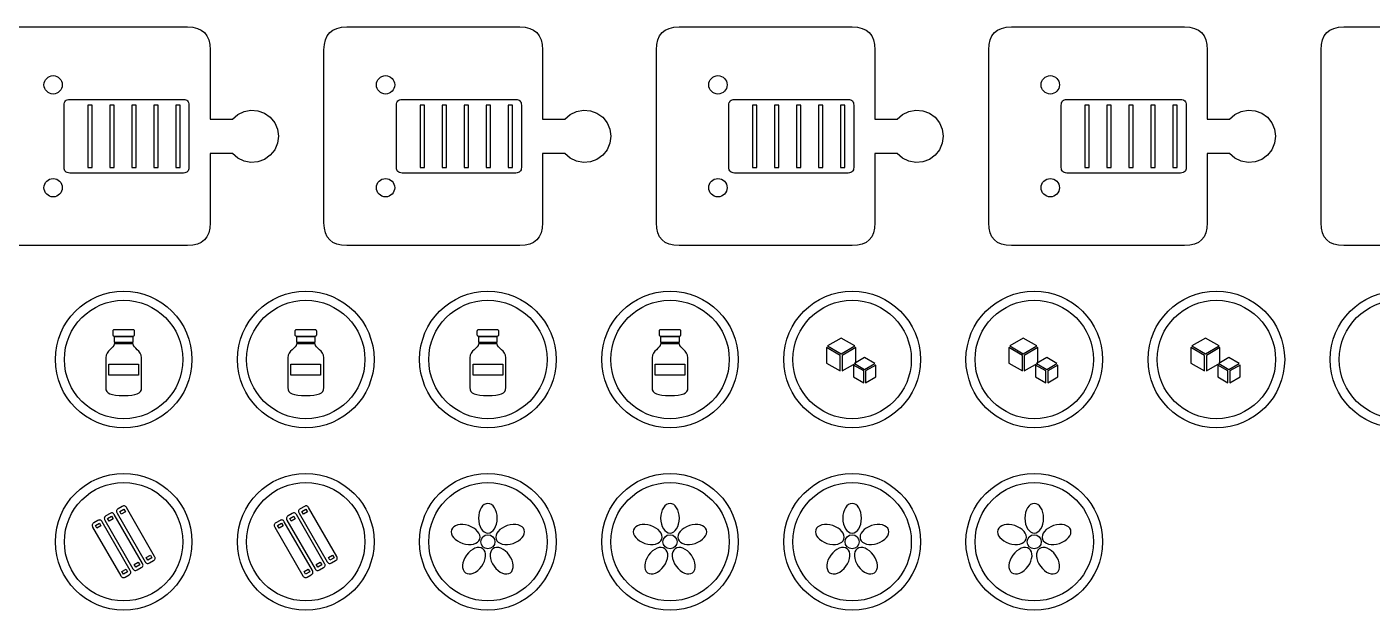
# Model space of a CAD drawing. Extents: x 4 to 296, y 4 to 585.
# Drawn here: x 65.5 to 183.7, y 447.1 to 498.3 of the extents above; entities that cross this region are included whole.
import ezdxf

# ---------------------------------------------------------------- set-up
doc = ezdxf.new("R2010")
doc.units = 0
doc.layers.add('CUT', color=1, linetype='CONTINUOUS')
doc.layers.add('RASTER', color=7, linetype='CONTINUOUS')

msp = doc.modelspace()

# ---------------------------------------------------------------- linework, layer by layer
at = {"layer": 'CUT'}
for points in [[(64.4, 498.3), (79.6, 498.3), (80.069, 498.269), (80.475, 498.175), (80.819, 498.019), (81.1, 497.8), (81.319, 497.519), (81.475, 497.175), (81.569, 496.769), (81.6, 496.3), (81.6, 490.2), (83.556, 490.2), (84.02, 490.611), (84.576, 490.883), (85.185, 490.997), (85.802, 490.944), (86.383, 490.729), (86.885, 490.366), (87.272, 489.883), (87.517, 489.314), (87.6, 488.7), (87.517, 488.086), (87.272, 487.517), (86.885, 487.034), (86.383, 486.671), (85.802, 486.456), (85.185, 486.403), (84.576, 486.517), (84.02, 486.789), (83.556, 487.2), (81.6, 487.2), (81.6, 481.1), (81.569, 480.631), (81.475, 480.225), (81.319, 479.881), (81.1, 479.6), (80.819, 479.381), (80.475, 479.225), (80.069, 479.131), (79.6, 479.1), (64.4, 479.1)], [(196.4, 479.1), (181.2, 479.1), (180.731, 479.131), (180.325, 479.225), (179.981, 479.381), (179.7, 479.6), (179.481, 479.881), (179.325, 480.225), (179.231, 480.631), (179.2, 481.1), (179.2, 496.3), (179.231, 496.769), (179.325, 497.175), (179.481, 497.519), (179.7, 497.8), (179.981, 498.019), (180.325, 498.175), (180.731, 498.269), (181.2, 498.3), (196.4, 498.3)]]:
    msp.add_lwpolyline(points, dxfattribs=at)
for points in [[(91.6, 496.3), (91.631, 496.769), (91.725, 497.175), (91.881, 497.519), (92.1, 497.8), (92.381, 498.019), (92.725, 498.175), (93.131, 498.269), (93.6, 498.3), (108.8, 498.3), (109.269, 498.269), (109.675, 498.175), (110.019, 498.019), (110.3, 497.8), (110.519, 497.519), (110.675, 497.175), (110.769, 496.769), (110.8, 496.3), (110.8, 490.2), (112.756, 490.2), (113.22, 490.611), (113.776, 490.883), (114.385, 490.997), (115.002, 490.944), (115.583, 490.729), (116.085, 490.366), (116.472, 489.883), (116.717, 489.314), (116.8, 488.7), (116.717, 488.086), (116.472, 487.517), (116.085, 487.034), (115.583, 486.671), (115.002, 486.456), (114.385, 486.403), (113.776, 486.517), (113.22, 486.789), (112.756, 487.2), (110.8, 487.2), (110.8, 481.1), (110.769, 480.631), (110.675, 480.225), (110.519, 479.881), (110.3, 479.6), (110.019, 479.381), (109.675, 479.225), (109.269, 479.131), (108.8, 479.1), (93.6, 479.1), (93.131, 479.131), (92.725, 479.225), (92.381, 479.381), (92.1, 479.6), (91.881, 479.881), (91.725, 480.225), (91.631, 480.631), (91.6, 481.1)], [(120.8, 496.3), (120.831, 496.769), (120.925, 497.175), (121.081, 497.519), (121.3, 497.8), (121.581, 498.019), (121.925, 498.175), (122.331, 498.269), (122.8, 498.3), (138, 498.3), (138.469, 498.269), (138.875, 498.175), (139.219, 498.019), (139.5, 497.8), (139.719, 497.519), (139.875, 497.175), (139.969, 496.769), (140, 496.3), (140, 490.2), (141.956, 490.2), (142.42, 490.611), (142.976, 490.883), (143.585, 490.997), (144.202, 490.944), (144.783, 490.729), (145.285, 490.366), (145.672, 489.883), (145.917, 489.314), (146, 488.7), (145.917, 488.086), (145.672, 487.517), (145.285, 487.034), (144.783, 486.671), (144.202, 486.456), (143.585, 486.403), (142.976, 486.517), (142.42, 486.789), (141.956, 487.2), (140, 487.2), (140, 481.1), (139.969, 480.631), (139.875, 480.225), (139.719, 479.881), (139.5, 479.6), (139.219, 479.381), (138.875, 479.225), (138.469, 479.131), (138, 479.1), (122.8, 479.1), (122.331, 479.131), (121.925, 479.225), (121.581, 479.381), (121.3, 479.6), (121.081, 479.881), (120.925, 480.225), (120.831, 480.631), (120.8, 481.1)], [(150, 496.3), (150.031, 496.769), (150.125, 497.175), (150.281, 497.519), (150.5, 497.8), (150.781, 498.019), (151.125, 498.175), (151.531, 498.269), (152, 498.3), (167.2, 498.3), (167.669, 498.269), (168.075, 498.175), (168.419, 498.019), (168.7, 497.8), (168.919, 497.519), (169.075, 497.175), (169.169, 496.769), (169.2, 496.3), (169.2, 490.2), (171.156, 490.2), (171.62, 490.611), (172.176, 490.883), (172.785, 490.997), (173.402, 490.944), (173.983, 490.729), (174.485, 490.366), (174.872, 489.883), (175.117, 489.314), (175.2, 488.7), (175.117, 488.086), (174.872, 487.517), (174.485, 487.034), (173.983, 486.671), (173.402, 486.456), (172.785, 486.403), (172.176, 486.517), (171.62, 486.789), (171.156, 487.2), (169.2, 487.2), (169.2, 481.1), (169.169, 480.631), (169.075, 480.225), (168.919, 479.881), (168.7, 479.6), (168.419, 479.381), (168.075, 479.225), (167.669, 479.131), (167.2, 479.1), (152, 479.1), (151.531, 479.131), (151.125, 479.225), (150.781, 479.381), (150.5, 479.6), (150.281, 479.881), (150.125, 480.225), (150.031, 480.631), (150, 481.1)]]:
    msp.add_lwpolyline(points, close=True, dxfattribs=at)
for centre in [(74, 469.1), (90, 469.1), (106, 469.1), (122, 469.1), (138, 469.1), (154, 469.1), (170, 469.1), (186, 469.1), (74, 453.1), (90, 453.1), (106, 453.1), (122, 453.1), (138, 453.1), (154, 453.1)]:
    msp.add_circle(centre, 6, dxfattribs=at)
at = {"layer": 'RASTER'}
for points in [[(68.774, 491.442), (68.782, 491.555), (68.805, 491.653), (68.842, 491.737), (68.895, 491.805), (68.963, 491.858), (69.047, 491.895), (69.145, 491.918), (69.258, 491.926), (79.258, 491.926), (79.371, 491.918), (79.469, 491.895), (79.552, 491.858), (79.62, 491.805), (79.673, 491.737), (79.711, 491.653), (79.734, 491.555), (79.741, 491.442), (79.741, 485.958), (79.734, 485.845), (79.711, 485.747), (79.673, 485.663), (79.62, 485.595), (79.552, 485.542), (79.469, 485.505), (79.371, 485.482), (79.258, 485.474), (69.258, 485.474), (69.145, 485.482), (69.047, 485.505), (68.963, 485.542), (68.895, 485.595), (68.842, 485.663), (68.805, 485.747), (68.782, 485.845), (68.774, 485.958)], [(97.974, 491.442), (97.982, 491.555), (98.005, 491.653), (98.042, 491.737), (98.095, 491.805), (98.163, 491.858), (98.247, 491.895), (98.345, 491.918), (98.458, 491.926), (108.458, 491.926), (108.571, 491.918), (108.669, 491.895), (108.752, 491.858), (108.82, 491.805), (108.873, 491.737), (108.911, 491.653), (108.934, 491.555), (108.941, 491.442), (108.941, 485.958), (108.934, 485.845), (108.911, 485.747), (108.873, 485.663), (108.82, 485.595), (108.752, 485.542), (108.669, 485.505), (108.571, 485.482), (108.458, 485.474), (98.458, 485.474), (98.345, 485.482), (98.247, 485.505), (98.163, 485.542), (98.095, 485.595), (98.042, 485.663), (98.005, 485.747), (97.982, 485.845), (97.974, 485.958)], [(127.174, 491.442), (127.182, 491.555), (127.205, 491.653), (127.242, 491.737), (127.295, 491.805), (127.363, 491.858), (127.447, 491.895), (127.545, 491.918), (127.658, 491.926), (137.658, 491.926), (137.771, 491.918), (137.869, 491.895), (137.952, 491.858), (138.02, 491.805), (138.073, 491.737), (138.111, 491.653), (138.134, 491.555), (138.141, 491.442), (138.141, 485.958), (138.134, 485.845), (138.111, 485.747), (138.073, 485.663), (138.02, 485.595), (137.952, 485.542), (137.869, 485.505), (137.771, 485.482), (137.658, 485.474), (127.658, 485.474), (127.545, 485.482), (127.447, 485.505), (127.363, 485.542), (127.295, 485.595), (127.242, 485.663), (127.205, 485.747), (127.182, 485.845), (127.174, 485.958)], [(156.374, 491.442), (156.382, 491.555), (156.405, 491.653), (156.442, 491.737), (156.495, 491.805), (156.563, 491.858), (156.647, 491.895), (156.745, 491.918), (156.858, 491.926), (166.858, 491.926), (166.971, 491.918), (167.069, 491.895), (167.152, 491.858), (167.22, 491.805), (167.273, 491.737), (167.311, 491.653), (167.334, 491.555), (167.341, 491.442), (167.341, 485.958), (167.334, 485.845), (167.311, 485.747), (167.273, 485.663), (167.22, 485.595), (167.152, 485.542), (167.069, 485.505), (166.971, 485.482), (166.858, 485.474), (156.858, 485.474), (156.745, 485.482), (156.647, 485.505), (156.563, 485.542), (156.495, 485.595), (156.442, 485.663), (156.405, 485.747), (156.382, 485.845), (156.374, 485.958)], [(70.839, 491.442), (70.839, 485.958), (71.226, 485.958), (71.226, 491.442), (70.839, 491.442)], [(72.774, 491.442), (72.774, 485.958), (73.161, 485.958), (73.161, 491.442), (72.774, 491.442)], [(74.71, 491.442), (74.71, 485.958), (75.097, 485.958), (75.097, 491.442), (74.71, 491.442)], [(76.645, 491.442), (76.645, 485.958), (77.032, 485.958), (77.032, 491.442), (76.645, 491.442)], [(78.58, 491.442), (78.58, 485.958), (78.967, 485.958), (78.967, 491.442), (78.58, 491.442)], [(100.039, 491.442), (100.039, 485.958), (100.426, 485.958), (100.426, 491.442), (100.039, 491.442)], [(101.974, 491.442), (101.974, 485.958), (102.361, 485.958), (102.361, 491.442), (101.974, 491.442)], [(103.91, 491.442), (103.91, 485.958), (104.297, 485.958), (104.297, 491.442), (103.91, 491.442)], [(105.845, 491.442), (105.845, 485.958), (106.232, 485.958), (106.232, 491.442), (105.845, 491.442)], [(107.78, 491.442), (107.78, 485.958), (108.167, 485.958), (108.167, 491.442), (107.78, 491.442)], [(129.239, 491.442), (129.239, 485.958), (129.626, 485.958), (129.626, 491.442), (129.239, 491.442)], [(131.174, 491.442), (131.174, 485.958), (131.561, 485.958), (131.561, 491.442), (131.174, 491.442)], [(133.11, 491.442), (133.11, 485.958), (133.497, 485.958), (133.497, 491.442), (133.11, 491.442)], [(135.045, 491.442), (135.045, 485.958), (135.432, 485.958), (135.432, 491.442), (135.045, 491.442)], [(136.98, 491.442), (136.98, 485.958), (137.367, 485.958), (137.367, 491.442), (136.98, 491.442)], [(158.439, 491.442), (158.439, 485.958), (158.826, 485.958), (158.826, 491.442), (158.439, 491.442)], [(160.374, 491.442), (160.374, 485.958), (160.761, 485.958), (160.761, 491.442), (160.374, 491.442)], [(162.31, 491.442), (162.31, 485.958), (162.697, 485.958), (162.697, 491.442), (162.31, 491.442)], [(164.245, 491.442), (164.245, 485.958), (164.632, 485.958), (164.632, 491.442), (164.245, 491.442)], [(166.18, 491.442), (166.18, 485.958), (166.567, 485.958), (166.567, 491.442), (166.18, 491.442)], [(73.039, 471.571), (73.039, 471.296), (73.041, 471.264), (73.048, 471.236), (73.058, 471.213), (73.073, 471.194), (73.093, 471.179), (73.116, 471.168), (73.144, 471.161), (73.176, 471.159), (74.824, 471.159), (74.856, 471.161), (74.884, 471.168), (74.907, 471.179), (74.927, 471.194), (74.942, 471.213), (74.952, 471.236), (74.959, 471.264), (74.961, 471.296), (74.961, 471.571), (74.959, 471.603), (74.952, 471.631), (74.942, 471.655), (74.927, 471.674), (74.907, 471.689), (74.884, 471.7), (74.856, 471.706), (74.824, 471.708), (73.176, 471.708), (73.144, 471.706), (73.116, 471.7), (73.093, 471.689), (73.073, 471.674), (73.058, 471.655), (73.048, 471.631), (73.041, 471.603), (73.039, 471.571)], [(89.039, 471.571), (89.039, 471.296), (89.041, 471.264), (89.048, 471.236), (89.058, 471.213), (89.073, 471.194), (89.093, 471.179), (89.116, 471.168), (89.144, 471.161), (89.176, 471.159), (90.824, 471.159), (90.856, 471.161), (90.884, 471.168), (90.907, 471.179), (90.927, 471.194), (90.942, 471.213), (90.952, 471.236), (90.959, 471.264), (90.961, 471.296), (90.961, 471.571), (90.959, 471.603), (90.952, 471.631), (90.942, 471.655), (90.927, 471.674), (90.907, 471.689), (90.884, 471.7), (90.856, 471.706), (90.824, 471.708), (89.176, 471.708), (89.144, 471.706), (89.116, 471.7), (89.093, 471.689), (89.073, 471.674), (89.058, 471.655), (89.048, 471.631), (89.041, 471.603), (89.039, 471.571)], [(105.039, 471.571), (105.039, 471.296), (105.041, 471.264), (105.048, 471.236), (105.058, 471.213), (105.073, 471.194), (105.093, 471.179), (105.116, 471.168), (105.144, 471.161), (105.176, 471.159), (106.824, 471.159), (106.856, 471.161), (106.884, 471.168), (106.907, 471.179), (106.927, 471.194), (106.942, 471.213), (106.952, 471.236), (106.959, 471.264), (106.961, 471.296), (106.961, 471.571), (106.959, 471.603), (106.952, 471.631), (106.942, 471.655), (106.927, 471.674), (106.907, 471.689), (106.884, 471.7), (106.856, 471.706), (106.824, 471.708), (105.176, 471.708), (105.144, 471.706), (105.116, 471.7), (105.093, 471.689), (105.073, 471.674), (105.058, 471.655), (105.048, 471.631), (105.041, 471.603), (105.039, 471.571)], [(121.039, 471.571), (121.039, 471.296), (121.041, 471.264), (121.048, 471.236), (121.058, 471.213), (121.073, 471.194), (121.093, 471.179), (121.116, 471.168), (121.144, 471.161), (121.176, 471.159), (122.824, 471.159), (122.856, 471.161), (122.884, 471.168), (122.907, 471.179), (122.927, 471.194), (122.942, 471.213), (122.952, 471.236), (122.959, 471.264), (122.961, 471.296), (122.961, 471.571), (122.959, 471.603), (122.952, 471.631), (122.942, 471.655), (122.927, 471.674), (122.907, 471.689), (122.884, 471.7), (122.856, 471.706), (122.824, 471.708), (121.176, 471.708), (121.144, 471.706), (121.116, 471.7), (121.093, 471.689), (121.073, 471.674), (121.058, 471.655), (121.048, 471.631), (121.041, 471.603), (121.039, 471.571)], [(73.176, 470.473), (73.144, 470.33), (73.058, 470.203), (72.937, 470.082), (72.799, 469.958), (72.66, 469.821), (72.539, 469.662), (72.454, 469.471), (72.421, 469.237), (72.421, 466.629), (72.444, 466.442), (72.514, 466.29), (72.631, 466.17), (72.799, 466.08), (73.018, 466.015), (73.29, 465.973), (73.617, 465.95), (74, 465.943), (74.383, 465.95), (74.71, 465.973), (74.982, 466.015), (75.201, 466.08), (75.369, 466.17), (75.486, 466.29), (75.556, 466.442), (75.579, 466.629), (75.579, 469.237), (75.546, 469.471), (75.461, 469.662), (75.34, 469.821), (75.201, 469.958), (75.063, 470.082), (74.942, 470.203), (74.856, 470.33), (74.824, 470.473), (73.176, 470.473)], [(73.176, 471.091), (73.176, 470.61), (74.824, 470.61), (74.824, 471.091), (73.176, 471.091)], [(89.176, 470.473), (89.144, 470.33), (89.058, 470.203), (88.937, 470.082), (88.799, 469.958), (88.66, 469.821), (88.539, 469.662), (88.454, 469.471), (88.421, 469.237), (88.421, 466.629), (88.444, 466.442), (88.514, 466.29), (88.631, 466.17), (88.799, 466.08), (89.018, 466.015), (89.29, 465.973), (89.617, 465.95), (90, 465.943), (90.383, 465.95), (90.71, 465.973), (90.982, 466.015), (91.201, 466.08), (91.369, 466.17), (91.486, 466.29), (91.556, 466.442), (91.579, 466.629), (91.579, 469.237), (91.546, 469.471), (91.461, 469.662), (91.34, 469.821), (91.201, 469.958), (91.063, 470.082), (90.942, 470.203), (90.856, 470.33), (90.824, 470.473), (89.176, 470.473)], [(89.176, 471.091), (89.176, 470.61), (90.824, 470.61), (90.824, 471.091), (89.176, 471.091)], [(105.176, 470.473), (105.144, 470.33), (105.058, 470.203), (104.937, 470.082), (104.799, 469.958), (104.66, 469.821), (104.539, 469.662), (104.454, 469.471), (104.421, 469.237), (104.421, 466.629), (104.444, 466.442), (104.514, 466.29), (104.631, 466.17), (104.799, 466.08), (105.018, 466.015), (105.29, 465.973), (105.617, 465.95), (106, 465.943), (106.383, 465.95), (106.71, 465.973), (106.982, 466.015), (107.201, 466.08), (107.369, 466.17), (107.486, 466.29), (107.556, 466.442), (107.579, 466.629), (107.579, 469.237), (107.546, 469.471), (107.461, 469.662), (107.34, 469.821), (107.201, 469.958), (107.063, 470.082), (106.942, 470.203), (106.856, 470.33), (106.824, 470.473), (105.176, 470.473)], [(105.176, 471.091), (105.176, 470.61), (106.824, 470.61), (106.824, 471.091), (105.176, 471.091)], [(121.176, 470.473), (121.144, 470.33), (121.058, 470.203), (120.937, 470.082), (120.799, 469.958), (120.66, 469.821), (120.539, 469.662), (120.454, 469.471), (120.421, 469.237), (120.421, 466.629), (120.444, 466.442), (120.514, 466.29), (120.631, 466.17), (120.799, 466.08), (121.018, 466.015), (121.29, 465.973), (121.617, 465.95), (122, 465.943), (122.383, 465.95), (122.71, 465.973), (122.982, 466.015), (123.201, 466.08), (123.369, 466.17), (123.486, 466.29), (123.556, 466.442), (123.579, 466.629), (123.579, 469.237), (123.546, 469.471), (123.461, 469.662), (123.34, 469.821), (123.201, 469.958), (123.063, 470.082), (122.942, 470.203), (122.856, 470.33), (122.824, 470.473), (121.176, 470.473)], [(121.176, 471.091), (121.176, 470.61), (122.824, 470.61), (122.824, 471.091), (121.176, 471.091)], [(137.039, 470.981), (135.845, 470.294), (137.039, 469.608), (138.233, 470.294), (137.039, 470.981)], [(153.039, 470.981), (151.845, 470.294), (153.039, 469.608), (154.233, 470.294), (153.039, 470.981)], [(169.039, 470.981), (167.845, 470.294), (169.039, 469.608), (170.233, 470.294), (169.039, 470.981)], [(135.761, 470.15), (135.761, 468.777), (136.955, 468.091), (136.955, 469.464), (135.761, 470.15)], [(137.123, 469.464), (137.123, 468.091), (138.317, 468.777), (138.317, 470.15), (137.123, 469.464)], [(139.098, 469.265), (138.202, 468.75), (139.098, 468.235), (139.994, 468.75), (139.098, 469.265)], [(151.761, 470.15), (151.761, 468.777), (152.955, 468.091), (152.955, 469.464), (151.761, 470.15)], [(153.123, 469.464), (153.123, 468.091), (154.317, 468.777), (154.317, 470.15), (153.123, 469.464)], [(155.098, 469.265), (154.202, 468.75), (155.098, 468.235), (155.994, 468.75), (155.098, 469.265)], [(167.761, 470.15), (167.761, 468.777), (168.955, 468.091), (168.955, 469.464), (167.761, 470.15)], [(169.123, 469.464), (169.123, 468.091), (170.317, 468.777), (170.317, 470.15), (169.123, 469.464)], [(171.098, 469.265), (170.202, 468.75), (171.098, 468.235), (171.994, 468.75), (171.098, 469.265)], [(72.696, 468.688), (75.304, 468.688), (75.304, 467.727), (72.696, 467.727), (72.696, 468.688)], [(88.696, 468.688), (91.304, 468.688), (91.304, 467.727), (88.696, 467.727), (88.696, 468.688)], [(104.696, 468.688), (107.304, 468.688), (107.304, 467.727), (104.696, 467.727), (104.696, 468.688)], [(120.696, 468.688), (123.304, 468.688), (123.304, 467.727), (120.696, 467.727), (120.696, 468.688)], [(138.119, 468.606), (138.119, 467.576), (139.015, 467.061), (139.015, 468.091), (138.119, 468.606)], [(139.182, 468.091), (139.182, 467.061), (140.078, 467.576), (140.078, 468.606), (139.182, 468.091)], [(154.119, 468.606), (154.119, 467.576), (155.015, 467.061), (155.015, 468.091), (154.119, 468.606)], [(155.182, 468.091), (155.182, 467.061), (156.078, 467.576), (156.078, 468.606), (155.182, 468.091)], [(170.119, 468.606), (170.119, 467.576), (171.015, 467.061), (171.015, 468.091), (170.119, 468.606)], [(171.182, 468.091), (171.182, 467.061), (172.078, 467.576), (172.078, 468.606), (171.182, 468.091)], [(73.418, 455.618), (75.889, 451.338), (75.925, 451.284), (75.964, 451.242), (76.006, 451.212), (76.052, 451.194), (76.1, 451.187), (76.152, 451.192), (76.207, 451.209), (76.264, 451.237), (76.621, 451.443), (76.675, 451.479), (76.717, 451.518), (76.747, 451.56), (76.765, 451.605), (76.772, 451.654), (76.767, 451.705), (76.75, 451.76), (76.722, 451.818), (74.251, 456.098), (74.215, 456.152), (74.176, 456.193), (74.133, 456.224), (74.088, 456.242), (74.04, 456.249), (73.988, 456.244), (73.933, 456.227), (73.876, 456.198), (73.519, 455.993), (73.465, 455.957), (73.423, 455.918), (73.393, 455.875), (73.375, 455.83), (73.368, 455.782), (73.373, 455.73), (73.39, 455.675), (73.418, 455.618)], [(89.418, 455.618), (91.889, 451.338), (91.925, 451.284), (91.964, 451.242), (92.006, 451.212), (92.052, 451.194), (92.1, 451.187), (92.152, 451.192), (92.207, 451.209), (92.264, 451.237), (92.621, 451.443), (92.675, 451.479), (92.717, 451.518), (92.747, 451.56), (92.765, 451.605), (92.772, 451.654), (92.767, 451.705), (92.75, 451.76), (92.722, 451.818), (90.251, 456.098), (90.215, 456.152), (90.176, 456.193), (90.133, 456.224), (90.088, 456.242), (90.04, 456.249), (89.988, 456.244), (89.933, 456.227), (89.876, 456.198), (89.519, 455.993), (89.465, 455.957), (89.423, 455.918), (89.393, 455.875), (89.375, 455.83), (89.368, 455.782), (89.373, 455.73), (89.39, 455.675), (89.418, 455.618)], [(106.824, 455.159), (106.807, 455.422), (106.759, 455.667), (106.683, 455.888), (106.582, 456.081), (106.461, 456.241), (106.321, 456.361), (106.166, 456.437), (106, 456.463), (105.834, 456.437), (105.679, 456.361), (105.539, 456.241), (105.418, 456.081), (105.317, 455.888), (105.241, 455.667), (105.193, 455.422), (105.176, 455.159), (105.193, 454.896), (105.241, 454.652), (105.317, 454.43), (105.418, 454.237), (105.539, 454.078), (105.679, 453.958), (105.834, 453.882), (106, 453.855), (106.166, 453.882), (106.321, 453.958), (106.461, 454.078), (106.582, 454.237), (106.683, 454.43), (106.759, 454.652), (106.807, 454.896), (106.824, 455.159)], [(122.824, 455.159), (122.807, 455.422), (122.759, 455.667), (122.683, 455.888), (122.582, 456.081), (122.461, 456.241), (122.321, 456.361), (122.166, 456.437), (122, 456.463), (121.834, 456.437), (121.679, 456.361), (121.539, 456.241), (121.418, 456.081), (121.317, 455.888), (121.241, 455.667), (121.193, 455.422), (121.176, 455.159), (121.193, 454.896), (121.241, 454.652), (121.317, 454.43), (121.418, 454.237), (121.539, 454.078), (121.679, 453.958), (121.834, 453.882), (122, 453.855), (122.166, 453.882), (122.321, 453.958), (122.461, 454.078), (122.582, 454.237), (122.683, 454.43), (122.759, 454.652), (122.807, 454.896), (122.824, 455.159)], [(138.824, 455.159), (138.807, 455.422), (138.759, 455.667), (138.683, 455.888), (138.582, 456.081), (138.461, 456.241), (138.321, 456.361), (138.166, 456.437), (138, 456.463), (137.834, 456.437), (137.679, 456.361), (137.539, 456.241), (137.418, 456.081), (137.317, 455.888), (137.241, 455.667), (137.193, 455.422), (137.176, 455.159), (137.193, 454.896), (137.241, 454.652), (137.317, 454.43), (137.418, 454.237), (137.539, 454.078), (137.679, 453.958), (137.834, 453.882), (138, 453.855), (138.166, 453.882), (138.321, 453.958), (138.461, 454.078), (138.582, 454.237), (138.683, 454.43), (138.759, 454.652), (138.807, 454.896), (138.824, 455.159)], [(154.824, 455.159), (154.807, 455.422), (154.759, 455.667), (154.683, 455.888), (154.582, 456.081), (154.461, 456.241), (154.321, 456.361), (154.166, 456.437), (154, 456.463), (153.834, 456.437), (153.679, 456.361), (153.539, 456.241), (153.418, 456.081), (153.317, 455.888), (153.241, 455.667), (153.193, 455.422), (153.176, 455.159), (153.193, 454.896), (153.241, 454.652), (153.317, 454.43), (153.418, 454.237), (153.539, 454.078), (153.679, 453.958), (153.834, 453.882), (154, 453.855), (154.166, 453.882), (154.321, 453.958), (154.461, 454.078), (154.582, 454.237), (154.683, 454.43), (154.759, 454.652), (154.807, 454.896), (154.824, 455.159)], [(71.278, 454.382), (73.749, 450.102), (73.785, 450.048), (73.824, 450.007), (73.867, 449.976), (73.912, 449.958), (73.96, 449.951), (74.012, 449.956), (74.067, 449.973), (74.124, 450.002), (74.481, 450.207), (74.535, 450.243), (74.577, 450.282), (74.607, 450.325), (74.625, 450.37), (74.632, 450.418), (74.627, 450.47), (74.61, 450.525), (74.582, 450.582), (72.111, 454.862), (72.075, 454.916), (72.036, 454.958), (71.994, 454.988), (71.948, 455.006), (71.9, 455.013), (71.848, 455.008), (71.793, 454.991), (71.736, 454.963), (71.379, 454.757), (71.325, 454.721), (71.283, 454.682), (71.253, 454.64), (71.235, 454.595), (71.228, 454.546), (71.233, 454.495), (71.25, 454.44), (71.278, 454.382)], [(72.348, 455), (74.819, 450.72), (74.855, 450.666), (74.894, 450.624), (74.937, 450.594), (74.982, 450.576), (75.03, 450.569), (75.082, 450.574), (75.137, 450.591), (75.194, 450.619), (75.551, 450.825), (75.605, 450.861), (75.647, 450.9), (75.677, 450.942), (75.695, 450.988), (75.702, 451.036), (75.697, 451.088), (75.68, 451.142), (75.652, 451.2), (73.181, 455.48), (73.145, 455.534), (73.106, 455.576), (73.063, 455.606), (73.018, 455.624), (72.97, 455.631), (72.918, 455.626), (72.863, 455.609), (72.806, 455.581), (72.449, 455.375), (72.395, 455.339), (72.353, 455.3), (72.323, 455.258), (72.305, 455.212), (72.298, 455.164), (72.303, 455.112), (72.32, 455.058), (72.348, 455)], [(72.586, 455.137), (72.943, 455.343), (73.08, 455.105), (72.723, 454.899), (72.586, 455.137)], [(73.656, 455.755), (74.013, 455.961), (74.15, 455.723), (73.793, 455.517), (73.656, 455.755)], [(87.278, 454.382), (89.749, 450.102), (89.785, 450.048), (89.824, 450.007), (89.867, 449.976), (89.912, 449.958), (89.96, 449.951), (90.012, 449.956), (90.067, 449.973), (90.124, 450.002), (90.481, 450.207), (90.535, 450.243), (90.577, 450.282), (90.607, 450.325), (90.625, 450.37), (90.632, 450.418), (90.627, 450.47), (90.61, 450.525), (90.582, 450.582), (88.111, 454.862), (88.075, 454.916), (88.036, 454.958), (87.994, 454.988), (87.948, 455.006), (87.9, 455.013), (87.848, 455.008), (87.793, 454.991), (87.736, 454.963), (87.379, 454.757), (87.325, 454.721), (87.283, 454.682), (87.253, 454.64), (87.235, 454.595), (87.228, 454.546), (87.233, 454.495), (87.25, 454.44), (87.278, 454.382)], [(88.348, 455), (90.819, 450.72), (90.855, 450.666), (90.894, 450.624), (90.937, 450.594), (90.982, 450.576), (91.03, 450.569), (91.082, 450.574), (91.137, 450.591), (91.194, 450.619), (91.551, 450.825), (91.605, 450.861), (91.647, 450.9), (91.677, 450.942), (91.695, 450.988), (91.702, 451.036), (91.697, 451.088), (91.68, 451.142), (91.652, 451.2), (89.181, 455.48), (89.145, 455.534), (89.106, 455.576), (89.063, 455.606), (89.018, 455.624), (88.97, 455.631), (88.918, 455.626), (88.863, 455.609), (88.806, 455.581), (88.449, 455.375), (88.395, 455.339), (88.353, 455.3), (88.323, 455.258), (88.305, 455.212), (88.298, 455.164), (88.303, 455.112), (88.32, 455.058), (88.348, 455)], [(88.586, 455.137), (88.943, 455.343), (89.08, 455.105), (88.723, 454.899), (88.586, 455.137)], [(89.656, 455.755), (90.013, 455.961), (90.15, 455.723), (89.793, 455.517), (89.656, 455.755)], [(71.516, 454.519), (71.873, 454.725), (72.01, 454.487), (71.653, 454.281), (71.516, 454.519)], [(87.516, 454.519), (87.873, 454.725), (88.01, 454.487), (87.653, 454.281), (87.516, 454.519)], [(104.296, 454.52), (104.041, 454.585), (103.793, 454.615), (103.559, 454.611), (103.345, 454.575), (103.155, 454.508), (102.998, 454.413), (102.878, 454.289), (102.801, 454.139), (102.775, 453.973), (102.8, 453.803), (102.871, 453.633), (102.985, 453.467), (103.137, 453.312), (103.324, 453.171), (103.542, 453.05), (103.787, 452.953), (104.042, 452.888), (104.29, 452.858), (104.524, 452.861), (104.739, 452.897), (104.928, 452.964), (105.085, 453.06), (105.205, 453.184), (105.282, 453.333), (105.308, 453.499), (105.284, 453.67), (105.212, 453.84), (105.099, 454.005), (104.946, 454.161), (104.759, 454.301), (104.541, 454.423), (104.296, 454.52)], [(108.213, 452.953), (108.458, 453.05), (108.676, 453.171), (108.863, 453.312), (109.015, 453.467), (109.129, 453.633), (109.2, 453.803), (109.225, 453.973), (109.199, 454.139), (109.122, 454.289), (109.002, 454.413), (108.845, 454.508), (108.655, 454.575), (108.441, 454.611), (108.207, 454.615), (107.959, 454.585), (107.704, 454.52), (107.459, 454.423), (107.241, 454.301), (107.054, 454.161), (106.901, 454.005), (106.788, 453.84), (106.716, 453.67), (106.692, 453.499), (106.718, 453.333), (106.795, 453.184), (106.915, 453.06), (107.072, 452.964), (107.261, 452.897), (107.476, 452.861), (107.71, 452.858), (107.958, 452.888), (108.213, 452.953)], [(120.296, 454.52), (120.041, 454.585), (119.793, 454.615), (119.559, 454.611), (119.345, 454.575), (119.155, 454.508), (118.998, 454.413), (118.878, 454.289), (118.801, 454.139), (118.775, 453.973), (118.8, 453.803), (118.871, 453.633), (118.985, 453.467), (119.137, 453.312), (119.324, 453.171), (119.542, 453.05), (119.787, 452.953), (120.042, 452.888), (120.29, 452.858), (120.524, 452.861), (120.739, 452.897), (120.928, 452.964), (121.085, 453.06), (121.205, 453.184), (121.282, 453.333), (121.308, 453.499), (121.284, 453.67), (121.212, 453.84), (121.099, 454.005), (120.946, 454.161), (120.759, 454.301), (120.541, 454.423), (120.296, 454.52)], [(124.213, 452.953), (124.458, 453.05), (124.676, 453.171), (124.863, 453.312), (125.015, 453.467), (125.129, 453.633), (125.2, 453.803), (125.225, 453.973), (125.199, 454.139), (125.122, 454.289), (125.002, 454.413), (124.845, 454.508), (124.655, 454.575), (124.441, 454.611), (124.207, 454.615), (123.959, 454.585), (123.704, 454.52), (123.459, 454.423), (123.241, 454.301), (123.054, 454.161), (122.901, 454.005), (122.788, 453.84), (122.716, 453.67), (122.692, 453.499), (122.718, 453.333), (122.795, 453.184), (122.915, 453.06), (123.072, 452.964), (123.261, 452.897), (123.476, 452.861), (123.71, 452.858), (123.958, 452.888), (124.213, 452.953)], [(136.296, 454.52), (136.041, 454.585), (135.793, 454.615), (135.559, 454.611), (135.345, 454.575), (135.155, 454.508), (134.998, 454.413), (134.878, 454.289), (134.801, 454.139), (134.775, 453.973), (134.8, 453.803), (134.871, 453.633), (134.985, 453.467), (135.137, 453.312), (135.324, 453.171), (135.542, 453.05), (135.787, 452.953), (136.042, 452.888), (136.29, 452.858), (136.524, 452.861), (136.739, 452.897), (136.928, 452.964), (137.085, 453.06), (137.205, 453.184), (137.282, 453.333), (137.308, 453.499), (137.284, 453.67), (137.212, 453.84), (137.099, 454.005), (136.946, 454.161), (136.759, 454.301), (136.541, 454.423), (136.296, 454.52)], [(140.213, 452.953), (140.458, 453.05), (140.676, 453.171), (140.863, 453.312), (141.015, 453.467), (141.129, 453.633), (141.2, 453.803), (141.225, 453.973), (141.199, 454.139), (141.122, 454.289), (141.002, 454.413), (140.845, 454.508), (140.655, 454.575), (140.441, 454.611), (140.207, 454.615), (139.959, 454.585), (139.704, 454.52), (139.459, 454.423), (139.241, 454.301), (139.054, 454.161), (138.901, 454.005), (138.788, 453.84), (138.716, 453.67), (138.692, 453.499), (138.718, 453.333), (138.795, 453.184), (138.915, 453.06), (139.072, 452.964), (139.261, 452.897), (139.476, 452.861), (139.71, 452.858), (139.958, 452.888), (140.213, 452.953)], [(152.296, 454.52), (152.041, 454.585), (151.793, 454.615), (151.559, 454.611), (151.345, 454.575), (151.155, 454.508), (150.998, 454.413), (150.878, 454.289), (150.801, 454.139), (150.775, 453.973), (150.8, 453.803), (150.871, 453.633), (150.985, 453.467), (151.137, 453.312), (151.324, 453.171), (151.542, 453.05), (151.787, 452.953), (152.042, 452.888), (152.29, 452.858), (152.524, 452.861), (152.739, 452.897), (152.928, 452.964), (153.085, 453.06), (153.205, 453.184), (153.282, 453.333), (153.308, 453.499), (153.284, 453.67), (153.212, 453.84), (153.099, 454.005), (152.946, 454.161), (152.759, 454.301), (152.541, 454.423), (152.296, 454.52)], [(156.213, 452.953), (156.458, 453.05), (156.676, 453.171), (156.863, 453.312), (157.015, 453.467), (157.129, 453.633), (157.2, 453.803), (157.225, 453.973), (157.199, 454.139), (157.122, 454.289), (157.002, 454.413), (156.845, 454.508), (156.655, 454.575), (156.441, 454.611), (156.207, 454.615), (155.959, 454.585), (155.704, 454.52), (155.459, 454.423), (155.241, 454.301), (155.054, 454.161), (154.901, 454.005), (154.788, 453.84), (154.716, 453.67), (154.692, 453.499), (154.718, 453.333), (154.795, 453.184), (154.915, 453.06), (155.072, 452.964), (155.261, 452.897), (155.476, 452.861), (155.71, 452.858), (155.958, 452.888), (156.213, 452.953)], [(75.99, 451.713), (76.347, 451.919), (76.484, 451.681), (76.127, 451.475), (75.99, 451.713)], [(91.99, 451.713), (92.347, 451.919), (92.484, 451.681), (92.127, 451.475), (91.99, 451.713)], [(104.123, 451.918), (103.982, 451.696), (103.877, 451.469), (103.808, 451.246), (103.776, 451.03), (103.781, 450.83), (103.824, 450.65), (103.904, 450.498), (104.023, 450.379), (104.173, 450.303), (104.343, 450.273), (104.527, 450.288), (104.719, 450.346), (104.914, 450.443), (105.105, 450.577), (105.288, 450.747), (105.456, 450.95), (105.597, 451.172), (105.702, 451.399), (105.771, 451.623), (105.803, 451.838), (105.798, 452.038), (105.755, 452.218), (105.675, 452.37), (105.556, 452.489), (105.406, 452.565), (105.237, 452.595), (105.053, 452.58), (104.86, 452.522), (104.666, 452.425), (104.474, 452.291), (104.291, 452.121), (104.123, 451.918)], [(106.544, 450.95), (106.712, 450.747), (106.895, 450.577), (107.086, 450.443), (107.281, 450.346), (107.473, 450.288), (107.657, 450.273), (107.827, 450.303), (107.977, 450.379), (108.096, 450.498), (108.176, 450.65), (108.219, 450.83), (108.224, 451.03), (108.192, 451.246), (108.123, 451.469), (108.018, 451.696), (107.877, 451.918), (107.709, 452.121), (107.526, 452.291), (107.334, 452.425), (107.14, 452.522), (106.947, 452.58), (106.763, 452.595), (106.594, 452.565), (106.444, 452.489), (106.325, 452.37), (106.245, 452.218), (106.202, 452.038), (106.197, 451.838), (106.229, 451.623), (106.298, 451.399), (106.403, 451.172), (106.544, 450.95)], [(120.123, 451.918), (119.982, 451.696), (119.877, 451.469), (119.808, 451.246), (119.776, 451.03), (119.781, 450.83), (119.824, 450.65), (119.904, 450.498), (120.023, 450.379), (120.173, 450.303), (120.343, 450.273), (120.527, 450.288), (120.719, 450.346), (120.914, 450.443), (121.105, 450.577), (121.288, 450.747), (121.456, 450.95), (121.597, 451.172), (121.702, 451.399), (121.771, 451.623), (121.803, 451.838), (121.798, 452.038), (121.755, 452.218), (121.675, 452.37), (121.556, 452.489), (121.406, 452.565), (121.237, 452.595), (121.053, 452.58), (120.86, 452.522), (120.666, 452.425), (120.474, 452.291), (120.291, 452.121), (120.123, 451.918)], [(122.544, 450.95), (122.712, 450.747), (122.895, 450.577), (123.086, 450.443), (123.281, 450.346), (123.473, 450.288), (123.657, 450.273), (123.827, 450.303), (123.977, 450.379), (124.096, 450.498), (124.176, 450.65), (124.219, 450.83), (124.224, 451.03), (124.192, 451.246), (124.123, 451.469), (124.018, 451.696), (123.877, 451.918), (123.709, 452.121), (123.526, 452.291), (123.334, 452.425), (123.14, 452.522), (122.947, 452.58), (122.763, 452.595), (122.594, 452.565), (122.444, 452.489), (122.325, 452.37), (122.245, 452.218), (122.202, 452.038), (122.197, 451.838), (122.229, 451.623), (122.298, 451.399), (122.403, 451.172), (122.544, 450.95)], [(136.123, 451.918), (135.982, 451.696), (135.877, 451.469), (135.808, 451.246), (135.776, 451.03), (135.781, 450.83), (135.824, 450.65), (135.904, 450.498), (136.023, 450.379), (136.173, 450.303), (136.343, 450.273), (136.527, 450.288), (136.719, 450.346), (136.914, 450.443), (137.105, 450.577), (137.288, 450.747), (137.456, 450.95), (137.597, 451.172), (137.702, 451.399), (137.771, 451.623), (137.803, 451.838), (137.798, 452.038), (137.755, 452.218), (137.675, 452.37), (137.556, 452.489), (137.406, 452.565), (137.237, 452.595), (137.053, 452.58), (136.86, 452.522), (136.666, 452.425), (136.474, 452.291), (136.291, 452.121), (136.123, 451.918)], [(138.544, 450.95), (138.712, 450.747), (138.895, 450.577), (139.086, 450.443), (139.281, 450.346), (139.473, 450.288), (139.657, 450.273), (139.827, 450.303), (139.977, 450.379), (140.096, 450.498), (140.176, 450.65), (140.219, 450.83), (140.224, 451.03), (140.192, 451.246), (140.123, 451.469), (140.018, 451.696), (139.877, 451.918), (139.709, 452.121), (139.526, 452.291), (139.334, 452.425), (139.14, 452.522), (138.947, 452.58), (138.763, 452.595), (138.594, 452.565), (138.444, 452.489), (138.325, 452.37), (138.245, 452.218), (138.202, 452.038), (138.197, 451.838), (138.229, 451.623), (138.298, 451.399), (138.403, 451.172), (138.544, 450.95)], [(152.123, 451.918), (151.982, 451.696), (151.877, 451.469), (151.808, 451.246), (151.776, 451.03), (151.781, 450.83), (151.824, 450.65), (151.904, 450.498), (152.023, 450.379), (152.173, 450.303), (152.343, 450.273), (152.527, 450.288), (152.719, 450.346), (152.914, 450.443), (153.105, 450.577), (153.288, 450.747), (153.456, 450.95), (153.597, 451.172), (153.702, 451.399), (153.771, 451.623), (153.803, 451.838), (153.798, 452.038), (153.755, 452.218), (153.675, 452.37), (153.556, 452.489), (153.406, 452.565), (153.237, 452.595), (153.053, 452.58), (152.86, 452.522), (152.666, 452.425), (152.474, 452.291), (152.291, 452.121), (152.123, 451.918)], [(154.544, 450.95), (154.712, 450.747), (154.895, 450.577), (155.086, 450.443), (155.281, 450.346), (155.473, 450.288), (155.657, 450.273), (155.827, 450.303), (155.977, 450.379), (156.096, 450.498), (156.176, 450.65), (156.219, 450.83), (156.224, 451.03), (156.192, 451.246), (156.123, 451.469), (156.018, 451.696), (155.877, 451.918), (155.709, 452.121), (155.526, 452.291), (155.334, 452.425), (155.14, 452.522), (154.947, 452.58), (154.763, 452.595), (154.594, 452.565), (154.444, 452.489), (154.325, 452.37), (154.245, 452.218), (154.202, 452.038), (154.197, 451.838), (154.229, 451.623), (154.298, 451.399), (154.403, 451.172), (154.544, 450.95)], [(73.85, 450.477), (74.207, 450.683), (74.344, 450.445), (73.987, 450.239), (73.85, 450.477)], [(74.92, 451.095), (75.277, 451.301), (75.414, 451.063), (75.057, 450.857), (74.92, 451.095)], [(89.85, 450.477), (90.207, 450.683), (90.344, 450.445), (89.987, 450.239), (89.85, 450.477)], [(90.92, 451.095), (91.277, 451.301), (91.414, 451.063), (91.057, 450.857), (90.92, 451.095)]]:
    msp.add_lwpolyline(points, close=True, dxfattribs=at)
for centre, radius in [((67.807, 493.216), 0.806), ((97.007, 493.216), 0.806), ((126.207, 493.216), 0.806), ((155.407, 493.216), 0.806), ((67.807, 484.184), 0.806), ((97.007, 484.184), 0.806), ((126.207, 484.184), 0.806), ((155.407, 484.184), 0.806), ((74, 469.1), 5.2), ((90, 469.1), 5.2), ((106, 469.1), 5.2), ((122, 469.1), 5.2), ((138, 469.1), 5.2), ((154, 469.1), 5.2), ((170, 469.1), 5.2), ((186, 469.1), 5.2), ((74, 453.1), 5.2), ((90, 453.1), 5.2), ((106, 453.1), 5.2), ((122, 453.1), 5.2), ((138, 453.1), 5.2), ((154, 453.1), 5.2), ((106, 453.1), 0.618), ((122, 453.1), 0.618), ((138, 453.1), 0.618), ((154, 453.1), 0.618)]:
    msp.add_circle(centre, radius, dxfattribs=at)

doc.saveas('drawing.dxf')
